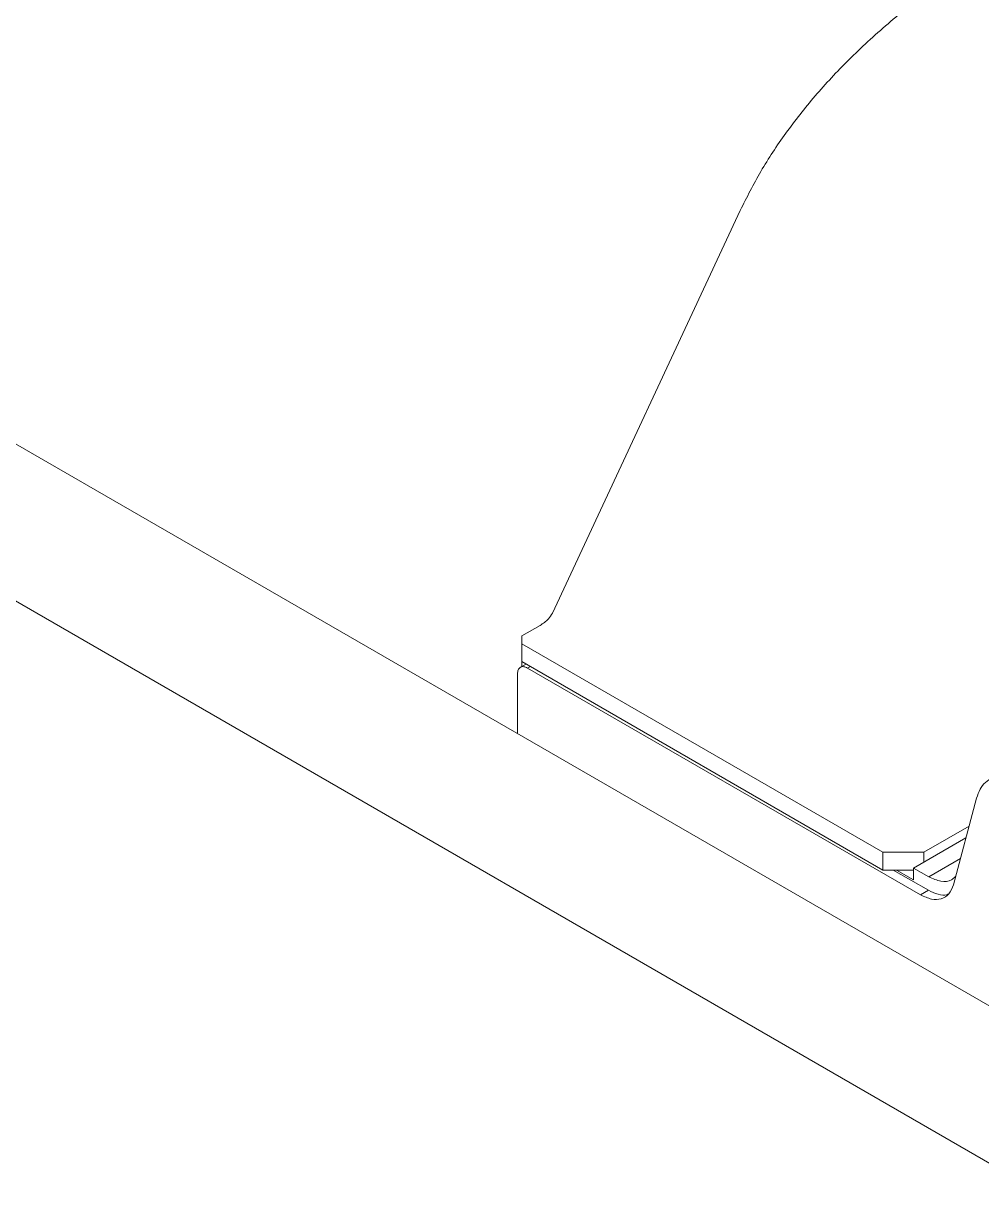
# Model space of a CAD drawing. Header units: millimetres. Extents: x 169 to 14583, y -399 to 10804.
# Drawn here: x 1679.1 to 1877.9, y 7629.6 to 7872.7 of the extents above; entities that cross this region are included whole.
import ezdxf

# ---------------------------------------------------------------- set-up
doc = ezdxf.new("R2010")
doc.units = ezdxf.units.MM
doc.header["$LTSCALE"] = 35

msp = doc.modelspace()

# ---------------------------------------------------------------- linework, layer by layer
at = {"color": 7, "linetype": 'Continuous', "lineweight": 18}
for p, q in [((1299.415, 7971.046), (1935.811, 7603.662)), ((2041.877, 7575.051), (1525.69, 7873.04)), ((1788.877, 7750.323), (1827.86, 7833.891)), ((1782.525, 7745.567), (1786.292, 7747.742)), ((1782.525, 7743.934), (1782.525, 7745.567)), ((1857.479, 7700.665), (1782.525, 7743.934)), ((1782.525, 7743.934), (1782.525, 7740.26)), ((1783.415, 7739.746), (1782.228, 7739.061)), ((1782.525, 7740.26), (1782.525, 7739.233)), ((1857.479, 7696.99), (1782.525, 7740.26)), ((1781.606, 7737.688), (1781.606, 7725.302)), ((1784.293, 7739.239), (1783.727, 7738.913)), ((1865.276, 7691.836), (1783.727, 7738.913)), ((1876.924, 7711.928), (1872.106, 7693.945)), ((1875.36, 7706.089), (1865.964, 7700.665)), ((1863.843, 7697.399), (1874.713, 7703.674)), ((1865.964, 7700.665), (1857.479, 7700.665)), ((1857.479, 7700.665), (1857.479, 7696.99)), ((1865.964, 7700.665), (1865.964, 7698.623)), ((1866.979, 7695.588), (1873.565, 7699.39)), ((1860.307, 7696.99), (1857.479, 7696.99)), ((1866.902, 7692.775), (1859.6, 7696.99)), ((1860.307, 7696.99), (1863.843, 7694.949)), ((1863.843, 7696.99), (1860.307, 7696.99)), ((1863.843, 7694.949), (1863.843, 7697.399)), ((1863.843, 7697.399), (1866.979, 7695.588)), ((1866.902, 7692.775), (1865.276, 7691.836))]:
    msp.add_line(p, q, dxfattribs=at)
for points, knots in [([(1827.86, 7833.891), (1829.223, 7836.607), (1831.949, 7842.038), (1837.198, 7849.966), (1843.272, 7857.691), (1850.333, 7865.286), (1858.395, 7872.699), (1867.403, 7879.913), (1874.104, 7884.399), (1877.455, 7886.642)], [0, 0, 0, 0, 0.14000108, 0.28000215, 0.42000323, 0.56000431, 0.70666954, 0.85333477, 1, 1, 1, 1]), ([(1786.292, 7747.742), (1786.934, 7748.172), (1788.08, 7748.941), (1788.633, 7749.9), (1788.877, 7750.323)], [0, 0, 0, 0, 0.5596634, 1, 1, 1, 1]), ([(1783.727, 7738.913), (1783.45, 7739.035), (1782.895, 7739.28), (1782.192, 7739.124), (1781.704, 7738.593), (1781.639, 7737.99), (1781.606, 7737.688)], [0, 0, 0, 0, 0.2499813, 0.4999813, 0.7498045, 1, 1, 1, 1]), ([(1889.914, 7713.089), (1889.237, 7713.643), (1887.876, 7714.756), (1885.776, 7715.851), (1883.735, 7716.499), (1881.832, 7716.599), (1880.132, 7716.177), (1878.714, 7715.22), (1877.576, 7713.836), (1877.141, 7712.562), (1876.924, 7711.928)], [0, 0, 0, 0, 0.1243718, 0.2499961, 0.3756026, 0.4999958, 0.624365, 0.7499603, 0.8755723, 1, 1, 1, 1]), ([(1872.106, 7693.945), (1871.834, 7693.264), (1871.29, 7691.901), (1869.651, 7690.892), (1867.591, 7690.758), (1866.048, 7691.477), (1865.276, 7691.836)], [0, 0, 0, 0, 0.2499929, 0.4999953, 0.7499307, 1, 1, 1, 1]), ([(1866.979, 7695.588), (1867.838, 7695.203), (1869.555, 7694.433), (1871.503, 7694.644), (1872.292, 7695.39), (1872.561, 7695.644)], [0, 0, 0, 0, 0.3974225, 0.7948451, 1, 1, 1, 1]), ([(1871.154, 7692.077), (1871.024, 7692), (1870.417, 7691.643), (1868.916, 7691.839), (1867.573, 7692.463), (1866.902, 7692.775)], [0, 0, 0, 0, 0.11990162, 0.55995081, 1, 1, 1, 1])]:
    msp.add_open_spline(points, degree=3, knots=knots, dxfattribs=at)

doc.saveas('drawing.dxf')
